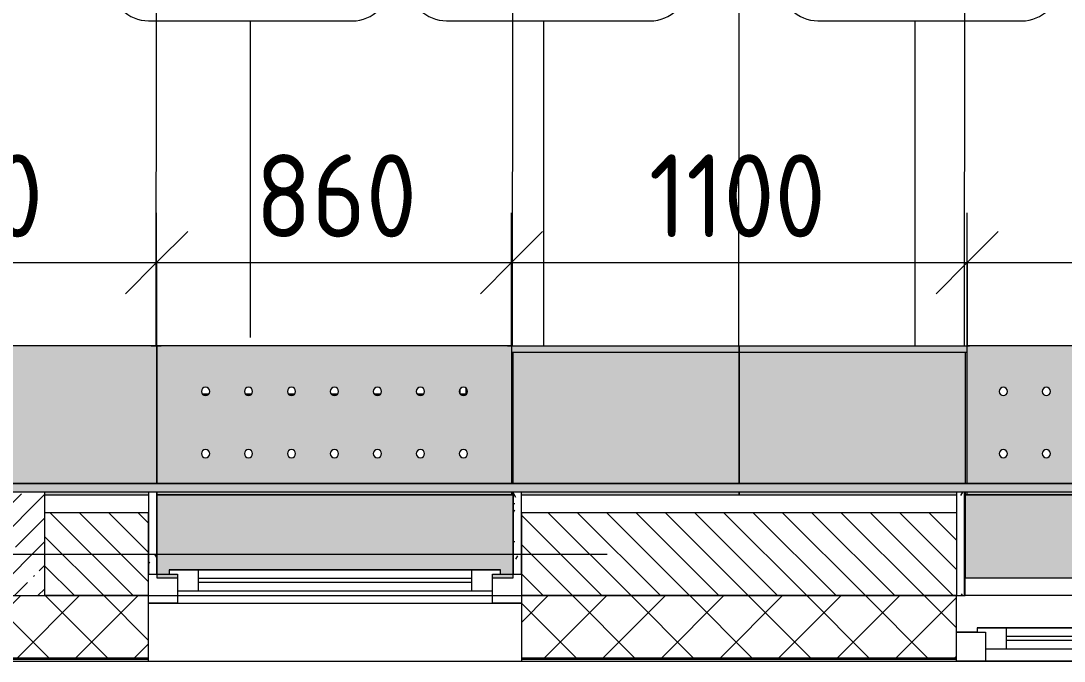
# Model space of a CAD drawing. Header units: millimetres. Extents: x -6228 to 200708, y -8553 to 29014.
# Drawn here: x 153516 to 156034, y -258 to 1287 of the extents above; entities that cross this region are included whole.
import ezdxf

# ---------------------------------------------------------------- set-up
doc = ezdxf.new("R2010")
doc.units = ezdxf.units.MM
doc.linetypes.add('Осевая', pattern=[15875, 3175, -2381.25, 7937.5, -2381.25])
for name, color, linetype, lineweight in [('A-ANNO-DIMS', 7, 'Continuous', 9), ('A-ANNO-DIMS-100', 7, 'Continuous', 9), ('A-GLAZ-2', 7, 'Continuous', 9), ('A-WALL-3', 7, 'Continuous', 9), ('A-WALL-4', 7, 'Continuous', 13), ('I-WALL-6', 7, 'Continuous', 9), ('M-EQPM-2', 7, 'Continuous', 9), ('S-COLS-2', 7, 'Continuous', 9), ('Знаки', 7, 'Continuous', 9), ('Марки для знаков', 7, 'Continuous', 9), ('Оси-2', 7, 'Осевая', 9)]:
    doc.layers.add(name, color=color, linetype=linetype, lineweight=lineweight)
doc.layers.add('I-WALL-8', color=9, linetype='Continuous', lineweight=9, true_color=0x808080)
doc.layers.add('Знаки-1', color=7, linetype='Continuous', lineweight=9, true_color=0xd7cfbf)
doc.styles.add('ISOCPEUR_2', font='isocpeur.ttf', dxfattribs={"width": 0.9, "height": 200})
doc.dimstyles.new('ISO-2_0_0_9К_Средний_округл2_1', dxfattribs={"dimscale": 304.8, "dimtxt": 199.196235, "dimasz": 0.492126, "dimexe": 0.393701, "dimexo": 0, "dimgap": 0, "dimtad": 1, "dimdec": 0, "dimrnd": 10, "dimzin": 0, "dimdsep": 46, "dimtxsty": 'ISOCPEUR_2', "dimblk1": 'OBLIQUE', "dimblk2": 'OBLIQUE', "dimsah": 1, "dimcen": 0.09, "dimdle": 0.393701, "dimazin": 0, "dimtfac": 1, "dimtdec": 4, "dimtix": 1, "dimtmove": 0, "dimatfit": 3, "dimfxl": 1, "dimtvp": 1, "dimtolj": 1, "dimtzin": 0, "dimarcsym": 2})
pattern_1 = [(0, (50944.32, 0), (121.92, 30.48), [10.058, -81.382, 10.058, -81.382, -487.68]), (0, (50944.32, 0), (121.92, 30.48), [-182.88, 10.058, -172.822, 10.058, -81.382, -213.36]), (0, (50944.32, 0), (121.92, 30.48), [-457.2, 10.058, -50.902, 10.058, -142.342]), (120, (50990.04, 15.24), (-87.356454, 90.345817), [10.058, -81.382, 10.058, -81.382, -487.68]), (120, (50990.04, 15.24), (-87.356454, 90.345817), [-182.88, 10.058, -172.822, 10.058, -81.382, -213.36]), (120, (50990.04, 15.24), (-87.356454, 90.345817), [-457.2, 10.058, -50.902, 10.058, -142.342]), (240, (51005.28, 76.2), (-34.563546, -120.825817), [10.058, -81.382, 10.058, -81.382, -487.68]), (240, (51005.28, 76.2), (-34.563546, -120.825817), [-182.88, 10.058, -172.822, 10.058, -81.382, -213.36]), (240, (51005.28, 76.2), (-34.563546, -120.825817), [-457.2, 10.058, -50.902, 10.058, -142.342])]

# ---------------------------------------------------------------- blocks, each defined once
blk = doc.blocks.new('BSC_Колонна _Прямоугольная - 250х900-V168-План зашивки приборов отопления в осях 2 этажа 23-33')
at = {"layer": 'S-COLS-2'}
h = blk.add_hatch(dxfattribs=at)
h.set_pattern_fill('FP_148', color=256, style=0, pattern_type=2)
h.set_pattern_definition([(45, (-102180, -25), (-57.024626, 57.024626), []), (45, (-102122.975, -25), (-57.024626, 57.024626), [100.806, -20.161, 3.353, -16.808])])
h.paths.add_polyline_path([(-370.3, -125), (450, -125), (450, 125), (-450, 125), (-450, -125)])
for p, q in [((450, 125), (-450, 125)), ((-450, 125), (-450, -125)), ((450, -125), (450, 125)), ((-450, -125), (450, -125))]:
    blk.add_line(p, q, dxfattribs=at)
blk = doc.blocks.new('120_Окно_СКБ_2Ст_Фрамуга сверху - 120_Окно_СКБ_2Ст_2300х2500_h_ ДОО-22877051-План зашивки приборов отопления в осях 2 этажа 23-33')
at = {"layer": 'A-GLAZ-2'}
for p, q in [((-1150, 13), (-1150, 83)), ((-1150, 83), (-1080, 83)), ((1150, 83), (-1150, 83)), ((-1080, 83), (-1080, 13)), ((-1080, 83), (1080, 83)), ((520, 13), (520, 83)), ((520, 83), (590, 83)), ((590, 83), (590, 13)), ((1080, 13), (1080, 83)), ((1080, 83), (1150, 83)), ((1150, 83), (1150, 13)), ((520, 53), (-1080, 53)), ((-1080, 53), (-1080, 13)), ((-1030, 3), (-1030, 53)), ((470, 3), (470, 53)), ((520, 13), (520, 53)), ((1080, 53), (590, 53)), ((590, 53), (590, 13)), ((640, 3), (640, 53)), ((1030, 3), (1030, 53)), ((1080, 13), (1080, 53)), ((-1030, 33), (470, 33)), ((640, 33), (1030, 33)), ((-1080, 13), (-1150, 13)), ((-1150, 13), (-1100, 13)), ((-1080, 13), (-1100, 13)), ((-1100, 13), (-1100, 3)), ((-1100, 3), (540, 3)), ((540, 3), (-1100, 3)), ((470, 23), (-1030, 23)), ((590, 13), (520, 13)), ((540, 13), (520, 13)), ((540, 13), (570, 13)), ((540, 13), (570, 13)), ((540, 3), (540, 13)), ((590, 13), (570, 13)), ((570, 13), (570, 3)), ((570, 3), (1100, 3)), ((1100, 3), (570, 3)), ((1030, 23), (640, 23)), ((1150, 13), (1080, 13)), ((1100, 13), (1080, 13)), ((1100, 13), (1150, 13)), ((1100, 3), (1100, 13))]:
    blk.add_line(p, q, dxfattribs=at)
blk = doc.blocks.new('120_Окно_СКБ_1Ст - 120_Окно_СКБ_1Ст 900х2500_h_ с форточкой-V163-План зашивки приборов отопления в осях 2 этажа 23-33')
at = {"layer": 'A-GLAZ-2'}
for p, q in [((-450, -127), (-450, -57)), ((-450, -57), (-380, -57)), ((450, -57), (-450, -57)), ((-380, -57), (-380, -127)), ((380, -127), (380, -57)), ((380, -57), (450, -57)), ((450, -57), (450, -127)), ((380, -87), (-380, -87)), ((-380, -87), (-380, -127)), ((-330, -137), (-330, -87)), ((330, -137), (330, -87)), ((380, -127), (380, -87)), ((-330, -107), (330, -107)), ((330, -117), (-330, -117)), ((-380, -127), (-450, -127)), ((-380, -127), (-400, -127)), ((-400, -127), (-400, -137)), ((-400, -137), (400, -137)), ((400, -137), (-400, -137)), ((450, -127), (380, -127)), ((400, -127), (380, -127)), ((400, -137), (400, -127))]:
    blk.add_line(p, q, dxfattribs=at)
blk = doc.blocks.new('radiator_prado_classic_z_tip_30_po exemplyaru - Classic Z Тип 30-300-V192-План зашивки приборов отопления в осях 2 этажа 23-33')
at = {"layer": 'M-EQPM-2'}
for p, q in [((682.5, 164), (682.5, 178.2)), ((682.5, 164), (682.5, 178.2)), ((60.7, 164), (46.1, 164)), ((46.1, 164), (60.7, 164)), ((164.5, 164), (149.8, 164)), ((149.8, 164), (164.5, 164)), ((268.2, 164), (253.6, 164)), ((253.6, 164), (268.2, 164)), ((372, 164), (357.3, 164)), ((357.3, 164), (372, 164)), ((475.7, 164), (461.1, 164)), ((461.1, 164), (475.7, 164)), ((579.5, 164), (564.8, 164)), ((564.8, 164), (579.5, 164)), ((667.5, 176.1), (667.5, 165.4)), ((667.5, 176.1), (667.5, 165.4)), ((683.2, 164), (668.6, 164)), ((680.3, 164), (669.7, 164)), ((669.7, 164), (682.5, 164)), ((682.5, 164), (669.7, 164)), ((669.7, 164), (682.5, 164)), ((669.7, 164), (676.9, 164)), ((677.4, 164), (681.5, 164)), ((681.5, 164), (680.3, 164)), ((682.5, 164), (681.5, 164))]:
    blk.add_line(p, q, dxfattribs=at)
blk = doc.blocks.new('Зашивка без перфорации М3_2_1 - М3_2_3-31137425-План зашивки приборов отопления в осях 2 этажа 23-33')
at = {"layer": 'Знаки-1'}
h = blk.add_hatch(color=256, dxfattribs=at)
h.paths.add_polyline_path([(-159.4, 180), (-409.4, 180), (-409.4, 173.1), (-159.4, 173.1)])
h.paths.add_polyline_path([(-159.4, 153.1), (-430, 153.1), (-430, -179.9), (485.6, -179.9), (485.6, 153.1), (335.3, 153.1)])
at = {"layer": 'Знаки'}
for p, q in [((-430, 180), (-430, 173.1)), ((-159.4, 180), (-409.4, 180)), ((-430, 153.1), (-430, -179.9)), ((-430, -179.9), (485.6, -179.9))]:
    blk.add_line(p, q, dxfattribs=at)
blk = doc.blocks.new('Зашивка радиатора_ с перфорацией М7_1 - Зашивка радиатора_ с перфорацией М7_1-V209-План зашивки приборов отопления в осях 2 этажа 23-33')
at = {"layer": 'Знаки-1'}
blk.add_hatch(color=256, dxfattribs=at).paths.add_polyline_path([(1674.9, 380), (-369, 380), (-369, 180), (1890, 180), (1890, 380)])
h = blk.add_hatch(color=256, dxfattribs=at)
h.paths.add_polyline_path([(1837.7, 180), (-369, 178.9), (-368, 173.1), (1890, 173.1), (1890, 180)])
h.paths.add_polyline_path([(-347.1, 153.1), (-369, 153.1), (-369, -179.9), (1885, -178.9), (1885, -163.9), (1890, -163.9), (1890, 153.1), (-346.2, 153.1)])
h.paths.add_polyline_path([(863.7, 90.4), (868.7, 89), (872.4, 85.4), (873.7, 80.4), (872.4, 75.4), (868.7, 71.7), (863.7, 70.4), (858.7, 71.7), (855.1, 75.4), (853.7, 80.4), (855.1, 85.4), (858.7, 89), (861.2, 90)])
h.paths.add_polyline_path([(967.5, 90.4), (972.5, 89), (976.2, 85.4), (977.5, 80.4), (976.2, 75.4), (972.5, 71.7), (967.5, 70.4), (962.5, 71.7), (958.8, 75.4), (957.5, 80.4), (958.8, 85.4), (962.5, 89), (964.9, 90)])
h.paths.add_polyline_path([(1797.5, 90.4), (1802.5, 89), (1806.2, 85.4), (1807.5, 80.4), (1806.2, 75.4), (1802.5, 71.7), (1797.5, 70.4), (1792.5, 71.7), (1788.8, 75.4), (1787.5, 80.4), (1788.8, 85.4), (1792.5, 89), (1794.9, 90)])
h.paths.add_polyline_path([(1175, 90.4), (1180, 89), (1183.7, 85.4), (1185, 80.4), (1183.7, 75.4), (1180, 71.7), (1175, 70.4), (1170, 71.7), (1166.3, 75.4), (1165, 80.4), (1166.3, 85.4), (1170, 89), (1172.4, 90)])
h.paths.add_polyline_path([(1071.2, 90.4), (1076.2, 89), (1079.9, 85.4), (1081.2, 80.4), (1079.9, 75.4), (1076.2, 71.7), (1071.2, 70.4), (1066.2, 71.7), (1062.6, 75.4), (1061.2, 80.4), (1062.6, 85.4), (1066.2, 89), (1068.7, 90)])
h.paths.add_polyline_path([(1693.7, 90.4), (1698.7, 89), (1702.4, 85.4), (1703.7, 80.4), (1702.4, 75.4), (1698.7, 71.7), (1693.7, 70.4), (1688.7, 71.7), (1685.1, 75.4), (1683.7, 80.4), (1685.1, 85.4), (1688.7, 89), (1691.2, 90)])
h.paths.add_polyline_path([(1278.7, 90.4), (1283.7, 89), (1287.4, 85.4), (1288.7, 80.4), (1287.4, 75.4), (1283.7, 71.7), (1278.7, 70.4), (1273.7, 71.7), (1270.1, 75.4), (1268.7, 80.4), (1270.1, 85.4), (1273.7, 89), (1276.2, 90)])
h.paths.add_polyline_path([(1590, 90.4), (1595, 89), (1598.7, 85.4), (1600, 80.4), (1598.7, 75.4), (1595, 71.7), (1590, 70.4), (1585, 71.7), (1581.3, 75.4), (1580, 80.4), (1581.3, 85.4), (1585, 89), (1587.4, 90)])
h.paths.add_polyline_path([(1486.2, 90.4), (1491.2, 89), (1494.9, 85.4), (1496.2, 80.4), (1494.9, 75.4), (1491.2, 71.7), (1486.2, 70.4), (1481.2, 71.7), (1477.6, 75.4), (1476.2, 80.4), (1477.6, 85.4), (1481.2, 89), (1483.7, 90)])
h.paths.add_polyline_path([(1382.5, 90.4), (1387.5, 89), (1391.2, 85.4), (1392.5, 80.4), (1391.2, 75.4), (1387.5, 71.7), (1382.5, 70.4), (1377.5, 71.7), (1373.8, 75.4), (1372.5, 80.4), (1373.8, 85.4), (1377.5, 89), (1379.9, 90)])
h.paths.add_polyline_path([(137.5, 90.4), (142.5, 89), (146.2, 85.4), (147.5, 80.4), (146.2, 75.4), (142.5, 71.7), (137.5, 70.4), (132.5, 71.7), (128.8, 75.4), (127.5, 80.4), (128.8, 85.4), (132.5, 89), (134.9, 90)])
h.paths.add_polyline_path([(760, 90.4), (765, 89), (768.7, 85.4), (770, 80.4), (768.7, 75.4), (765, 71.7), (760, 70.4), (755, 71.7), (751.3, 75.4), (750, 80.4), (751.3, 85.4), (755, 89), (757.4, 90)])
h.paths.add_polyline_path([(241.2, 90.4), (246.2, 89), (249.9, 85.4), (251.2, 80.4), (249.9, 75.4), (246.2, 71.7), (241.2, 70.4), (236.2, 71.7), (232.6, 75.4), (231.2, 80.4), (232.6, 85.4), (236.2, 89), (238.7, 90)])
h.paths.add_polyline_path([(448.7, 90.4), (453.7, 89), (457.4, 85.4), (458.7, 80.4), (457.4, 75.4), (453.7, 71.7), (448.7, 70.4), (443.7, 71.7), (440.1, 75.4), (438.7, 80.4), (440.1, 85.4), (443.7, 89), (446.2, 90)])
h.paths.add_polyline_path([(-277.5, 90.4), (-272.5, 89), (-268.8, 85.4), (-267.5, 80.4), (-268.8, 75.4), (-272.5, 71.7), (-277.5, 70.4), (-282.5, 71.7), (-286.2, 75.4), (-287.5, 80.4), (-286.2, 85.4), (-282.5, 89), (-279, 90.2)])
h.paths.add_polyline_path([(-173.8, 90.4), (-168.8, 89), (-165.1, 85.4), (-163.8, 80.4), (-165.1, 75.4), (-168.8, 71.7), (-173.8, 70.4), (-178.8, 71.7), (-182.4, 75.4), (-183.8, 80.4), (-182.4, 85.4), (-178.8, 89), (-176.3, 90)])
h.paths.add_polyline_path([(-70, 90.4), (-65, 89), (-61.3, 85.4), (-60, 80.4), (-61.3, 75.4), (-65, 71.7), (-70, 70.4), (-75, 71.7), (-78.7, 75.4), (-80, 80.4), (-78.7, 85.4), (-75, 89), (-72.6, 90)])
h.paths.add_polyline_path([(33.7, 90.4), (38.7, 89), (42.4, 85.4), (43.7, 80.4), (42.4, 75.4), (38.7, 71.7), (33.7, 70.4), (28.7, 71.7), (25.1, 75.4), (23.7, 80.4), (25.1, 85.4), (28.7, 89), (31.2, 90)])
h.paths.add_polyline_path([(345, 90.4), (350, 89), (353.7, 85.4), (355, 80.4), (353.7, 75.4), (350, 71.7), (345, 70.4), (340, 71.7), (336.3, 75.4), (335, 80.4), (336.3, 85.4), (340, 89), (342.4, 90)])
h.paths.add_polyline_path([(552.5, 90.4), (557.5, 89), (561.2, 85.4), (562.5, 80.4), (561.2, 75.4), (557.5, 71.7), (552.5, 70.4), (547.5, 71.7), (543.8, 75.4), (542.5, 80.4), (543.8, 85.4), (547.5, 89), (549.9, 90)])
h.paths.add_polyline_path([(656.2, 90.4), (661.2, 89), (664.9, 85.4), (666.2, 80.4), (664.9, 75.4), (661.2, 71.7), (656.2, 70.4), (651.2, 71.7), (647.6, 75.4), (646.2, 80.4), (647.6, 85.4), (651.2, 89), (653.7, 90)])
h.paths.add_polyline_path([(1590, -59.6), (1595, -61), (1598.7, -64.6), (1600, -69.6), (1598.7, -74.6), (1595, -78.3), (1590, -79.6), (1585, -78.3), (1581.3, -74.6), (1580, -69.6), (1581.3, -64.6), (1585, -61), (1587.4, -60)])
h.paths.add_polyline_path([(1382.5, -59.6), (1387.5, -61), (1391.2, -64.6), (1392.5, -69.6), (1391.2, -74.6), (1387.5, -78.3), (1382.5, -79.6), (1377.5, -78.3), (1373.8, -74.6), (1372.5, -69.6), (1373.8, -64.6), (1377.5, -61), (1379.9, -60)])
h.paths.add_polyline_path([(1486.2, -59.6), (1491.2, -61), (1494.9, -64.6), (1496.2, -69.6), (1494.9, -74.6), (1491.2, -78.3), (1486.2, -79.6), (1481.2, -78.3), (1477.6, -74.6), (1476.2, -69.6), (1477.6, -64.6), (1481.2, -61), (1483.7, -60)])
h.paths.add_polyline_path([(1797.5, -59.6), (1802.5, -61), (1806.2, -64.6), (1807.5, -69.6), (1806.2, -74.6), (1802.5, -78.3), (1797.5, -79.6), (1792.5, -78.3), (1788.8, -74.6), (1787.5, -69.6), (1788.8, -64.6), (1792.5, -61), (1794.9, -60)])
h.paths.add_polyline_path([(1693.7, -59.6), (1698.7, -61), (1702.4, -64.6), (1703.7, -69.6), (1702.4, -74.6), (1698.7, -78.3), (1693.7, -79.6), (1688.7, -78.3), (1685.1, -74.6), (1683.7, -69.6), (1685.1, -64.6), (1688.7, -61), (1691.2, -60)])
h.paths.add_polyline_path([(656.2, -59.6), (661.2, -61), (664.9, -64.6), (666.2, -69.6), (664.9, -74.6), (661.2, -78.3), (656.2, -79.6), (651.2, -78.3), (647.6, -74.6), (646.2, -69.6), (647.6, -64.6), (651.2, -61), (653.7, -60)])
h.paths.add_polyline_path([(552.5, -59.6), (557.5, -61), (561.2, -64.6), (562.5, -69.6), (561.2, -74.6), (557.5, -78.3), (552.5, -79.6), (547.5, -78.3), (543.8, -74.6), (542.5, -69.6), (543.8, -64.6), (547.5, -61), (549.9, -60)])
h.paths.add_polyline_path([(863.7, -59.6), (868.7, -61), (872.4, -64.6), (873.7, -69.6), (872.4, -74.6), (868.7, -78.3), (863.7, -79.6), (858.7, -78.3), (855.1, -74.6), (853.7, -69.6), (855.1, -64.6), (858.7, -61), (861.2, -60)])
h.paths.add_polyline_path([(760, -59.6), (765, -61), (768.7, -64.6), (770, -69.6), (768.7, -74.6), (765, -78.3), (760, -79.6), (755, -78.3), (751.3, -74.6), (750, -69.6), (751.3, -64.6), (755, -61), (757.4, -60)])
h.paths.add_polyline_path([(1278.7, -59.6), (1283.7, -61), (1287.4, -64.6), (1288.7, -69.6), (1287.4, -74.6), (1283.7, -78.3), (1278.7, -79.6), (1273.7, -78.3), (1270.1, -74.6), (1268.7, -69.6), (1270.1, -64.6), (1273.7, -61), (1276.2, -60)])
h.paths.add_polyline_path([(241.2, -59.6), (246.2, -61), (249.9, -64.6), (251.2, -69.6), (249.9, -74.6), (246.2, -78.3), (241.2, -79.6), (236.2, -78.3), (232.6, -74.6), (231.2, -69.6), (232.6, -64.6), (236.2, -61), (238.7, -60)])
h.paths.add_polyline_path([(345, -59.6), (350, -61), (353.7, -64.6), (355, -69.6), (353.7, -74.6), (350, -78.3), (345, -79.6), (340, -78.3), (336.3, -74.6), (335, -69.6), (336.3, -64.6), (340, -61), (342.4, -60)])
h.paths.add_polyline_path([(1071.2, -59.6), (1076.2, -61), (1079.9, -64.6), (1081.2, -69.6), (1079.9, -74.6), (1076.2, -78.3), (1071.2, -79.6), (1066.2, -78.3), (1062.6, -74.6), (1061.2, -69.6), (1062.6, -64.6), (1066.2, -61), (1068.7, -60)])
h.paths.add_polyline_path([(1175, -59.6), (1180, -61), (1183.7, -64.6), (1185, -69.6), (1183.7, -74.6), (1180, -78.3), (1175, -79.6), (1170, -78.3), (1166.3, -74.6), (1165, -69.6), (1166.3, -64.6), (1170, -61), (1172.4, -60)])
h.paths.add_polyline_path([(448.7, -59.6), (453.7, -61), (457.4, -64.6), (458.7, -69.6), (457.4, -74.6), (453.7, -78.3), (448.7, -79.6), (443.7, -78.3), (440.1, -74.6), (438.7, -69.6), (440.1, -64.6), (443.7, -61), (446.2, -60)])
h.paths.add_polyline_path([(137.5, -59.6), (142.5, -61), (146.2, -64.6), (147.5, -69.6), (146.2, -74.6), (142.5, -78.3), (137.5, -79.6), (132.5, -78.3), (128.8, -74.6), (127.5, -69.6), (128.8, -64.6), (132.5, -61), (134.9, -60)])
h.paths.add_polyline_path([(967.5, -59.6), (972.5, -61), (976.2, -64.6), (977.5, -69.6), (976.2, -74.6), (972.5, -78.3), (967.5, -79.6), (962.5, -78.3), (958.8, -74.6), (957.5, -69.6), (958.8, -64.6), (962.5, -61), (964.9, -60)])
h.paths.add_polyline_path([(33.7, -59.6), (38.7, -61), (42.4, -64.6), (43.7, -69.6), (42.4, -74.6), (38.7, -78.3), (33.7, -79.6), (28.7, -78.3), (25.1, -74.6), (23.7, -69.6), (25.1, -64.6), (28.7, -61), (31.2, -60)])
h.paths.add_polyline_path([(-277.5, -59.6), (-272.5, -61), (-268.8, -64.6), (-267.5, -69.6), (-268.8, -74.6), (-272.5, -78.3), (-277.5, -79.6), (-282.5, -78.3), (-286.2, -74.6), (-287.5, -69.6), (-286.2, -64.6), (-282.5, -61), (-279, -59.8)])
h.paths.add_polyline_path([(-173.8, -59.6), (-168.8, -61), (-165.1, -64.6), (-163.8, -69.6), (-165.1, -74.6), (-168.8, -78.3), (-173.8, -79.6), (-178.8, -78.3), (-182.4, -74.6), (-183.8, -69.6), (-182.4, -64.6), (-178.8, -61), (-176.3, -60)])
h.paths.add_polyline_path([(-70, -59.6), (-65, -61), (-61.3, -64.6), (-60, -69.6), (-61.3, -74.6), (-65, -78.3), (-70, -79.6), (-75, -78.3), (-78.7, -74.6), (-80, -69.6), (-78.7, -64.6), (-75, -61), (-72.6, -60)])
at = {"layer": 'Знаки'}
for p, q in [((1890, 380), (-369, 380)), ((1890, 180), (1890, 380)), ((-369, 180), (1890, 180)), ((1890, 180), (-369, 180)), ((1890, 173.1), (1890, 180)), ((1890, -163.9), (1890, 153.1)), ((-369, -179.9), (1885, -179.9))]:
    blk.add_line(p, q, dxfattribs=at)
for centre, start, end in [((-277.5, 80.4), 0, 180), ((-277.5, 80.4), 180, 360), ((-173.8, 80.4), 0, 180), ((-173.8, 80.4), 180, 0), ((-70, 80.4), 0, 180), ((-70, 80.4), 180, 0), ((33.7, 80.4), 0, 180), ((33.7, 80.4), 180, 360), ((137.5, 80.4), 0, 180), ((137.5, 80.4), 180, 0), ((241.2, 80.4), 0, 180), ((241.2, 80.4), 180, 0), ((345, 80.4), 0, 180), ((345, 80.4), 180, 0), ((448.7, 80.4), 0, 180), ((448.7, 80.4), 180, 0), ((552.5, 80.4), 0, 180), ((552.5, 80.4), 180, 360), ((656.2, 80.4), 0, 180), ((656.2, 80.4), 180, 0), ((760, 80.4), 0, 180), ((760, 80.4), 180, 0), ((863.7, 80.4), 0, 180), ((863.7, 80.4), 180, 0), ((967.5, 80.4), 0, 180), ((967.5, 80.4), 180, 0), ((1071.2, 80.4), 0, 180), ((1071.2, 80.4), 180, 0), ((1175, 80.4), 0, 180), ((1175, 80.4), 180, 0), ((1278.7, 80.4), 0, 180), ((1278.7, 80.4), 180, 0), ((1382.5, 80.4), 0, 180), ((1382.5, 80.4), 180, 0), ((1486.2, 80.4), 0, 180), ((1486.2, 80.4), 180, 360), ((1590, 80.4), 0, 180), ((1590, 80.4), 180, 0), ((1693.7, 80.4), 0, 180), ((1693.7, 80.4), 180, 360), ((1797.5, 80.4), 0, 180), ((1797.5, 80.4), 180, 0), ((-277.5, -69.6), 0, 180), ((-277.5, -69.6), 180, 0), ((-173.8, -69.6), 0, 180), ((-173.8, -69.6), 180, 0), ((-70, -69.6), 0, 180), ((-70, -69.6), 180, 0), ((33.7, -69.6), 0, 180), ((33.7, -69.6), 180, 0), ((137.5, -69.6), 0, 180), ((137.5, -69.6), 180, 0), ((241.2, -69.6), 0, 180), ((241.2, -69.6), 180, 0), ((345, -69.6), 0, 180), ((345, -69.6), 180, 0), ((448.7, -69.6), 0, 180), ((448.7, -69.6), 180, 0), ((552.5, -69.6), 0, 180), ((552.5, -69.6), 180, 0), ((656.2, -69.6), 0, 180), ((656.2, -69.6), 180, 0), ((760, -69.6), 0, 180), ((760, -69.6), 180, 0), ((863.7, -69.6), 0, 180), ((863.7, -69.6), 180, 0), ((967.5, -69.6), 0, 180), ((967.5, -69.6), 180, 0), ((1071.2, -69.6), 0, 180), ((1071.2, -69.6), 180, 0), ((1175, -69.6), 0, 180), ((1175, -69.6), 180, 0), ((1278.7, -69.6), 0, 180), ((1278.7, -69.6), 180, 0), ((1382.5, -69.6), 0, 180), ((1382.5, -69.6), 180, 0), ((1486.2, -69.6), 0, 180), ((1486.2, -69.6), 180, 0), ((1590, -69.6), 0, 180), ((1590, -69.6), 180, 0), ((1693.7, -69.6), 0, 180), ((1693.7, -69.6), 180, 0), ((1797.5, -69.6), 0, 180), ((1797.5, -69.6), 180, 0)]:
    blk.add_arc(centre, 10, start, end, dxfattribs=at)
blk = doc.blocks.new('Зашивка радиатора_ с перфорацией М1_1 - Зашивка радиатора_ с перфорацией М1_1-V211-План зашивки приборов отопления в осях 2 этажа 23-33')
at = {"layer": 'Знаки-1'}
blk.add_hatch(color=256, dxfattribs=at).paths.add_polyline_path([(379.8, 380), (379.8, 371.1), (399.8, 371.1), (399.8, 361.1), (-400.2, 361.1), (-400.2, 371.1), (-380.2, 371.1), (-380.2, 380), (-430, 380), (-430, 180), (429.7, 180), (429.7, 380), (399.8, 380)])
h = blk.add_hatch(color=256, dxfattribs=at)
h.paths.add_polyline_path([(54.6, 180), (-430, 180), (-430, 173.1), (429.7, 173.1), (429.7, 180), (217.5, 180)])
h.paths.add_polyline_path([(-108.2, 153.1), (-430, 153.1), (-430, -163.9), (-426.2, -163.9), (-426.2, -179.9), (430.2, -179.9), (430.2, 153.1), (54.6, 153.1)])
h.paths.add_polyline_path([(208.5, 90.4), (213.5, 89), (217.5, 84.7), (218.5, 80.4), (217.2, 75.4), (213.5, 71.7), (208.5, 70.4), (203.5, 71.7), (199.8, 75.4), (198.5, 80.4), (199.8, 85.4), (203.5, 89), (205.9, 90)])
h.paths.add_polyline_path([(1, 90.4), (6, 89), (9.7, 85.4), (11, 80.4), (9.7, 75.4), (6, 71.7), (1, 70.4), (-4, 71.7), (-7.7, 75.4), (-9, 80.4), (-7.7, 85.4), (-4, 89), (-1.6, 90)])
h.paths.add_polyline_path([(-310.3, 90.4), (-305.3, 89), (-301.6, 85.4), (-300.3, 80.4), (-301.6, 75.4), (-305.3, 71.7), (-310.3, 70.4), (-315.3, 71.7), (-318.9, 75.4), (-320.3, 80.4), (-318.9, 85.4), (-315.3, 89), (-312.8, 90)])
h.paths.add_polyline_path([(312.2, 90.4), (317.2, 89), (320.9, 85.4), (322.2, 80.4), (320.9, 75.4), (317.2, 71.7), (312.2, 70.4), (307.2, 71.7), (303.6, 75.4), (302.2, 80.4), (303.6, 85.4), (307.2, 89), (309.7, 90)])
h.paths.add_polyline_path([(104.7, 90.4), (109.7, 89), (113.4, 85.4), (114.7, 80.4), (113.4, 75.4), (109.7, 71.7), (104.7, 70.4), (99.7, 71.7), (96.1, 75.4), (94.7, 80.4), (96.1, 85.4), (99.7, 89), (102.2, 90)])
h.paths.add_polyline_path([(-206.5, 90.4), (-201.5, 89), (-197.8, 85.4), (-196.5, 80.4), (-197.8, 75.4), (-201.5, 71.7), (-206.5, 70.4), (-211.5, 71.7), (-215.2, 75.4), (-216.5, 80.4), (-215.2, 85.4), (-211.5, 89), (-209.1, 90)])
h.paths.add_polyline_path([(-102.8, 90.4), (-97.8, 89), (-94.1, 85.4), (-92.8, 80.4), (-94.1, 75.4), (-97.8, 71.7), (-102.8, 70.4), (-108.2, 72), (-111.4, 75.4), (-112.8, 80.4), (-111.4, 85.4), (-107.8, 89), (-105.3, 90)])
h.paths.add_polyline_path([(104.7, -59.6), (109.7, -61), (113.4, -64.6), (114.7, -69.6), (113.4, -74.6), (109.7, -78.3), (104.7, -79.6), (99.7, -78.3), (96.1, -74.6), (94.7, -69.6), (96.1, -64.6), (99.7, -61), (102.2, -60)])
h.paths.add_polyline_path([(312.2, -59.6), (317.2, -61), (320.9, -64.6), (322.2, -69.6), (320.9, -74.6), (317.2, -78.3), (312.2, -79.6), (307.2, -78.3), (303.6, -74.6), (302.2, -69.6), (303.6, -64.6), (307.2, -61), (309.7, -60)])
h.paths.add_polyline_path([(208.5, -59.6), (213.5, -61), (217.5, -65.3), (218.5, -69.6), (217.2, -74.6), (213.5, -78.3), (208.5, -79.6), (203.5, -78.3), (199.8, -74.6), (198.5, -69.6), (199.8, -64.6), (203.5, -61), (205.9, -60)])
h.paths.add_polyline_path([(1, -59.6), (6, -61), (9.7, -64.6), (11, -69.6), (9.7, -74.6), (6, -78.3), (1, -79.6), (-4, -78.3), (-7.7, -74.6), (-9, -69.6), (-7.7, -64.6), (-4, -61), (-1.6, -60)])
h.paths.add_polyline_path([(-102.8, -59.6), (-97.8, -61), (-94.1, -64.6), (-92.8, -69.6), (-94.1, -74.6), (-97.8, -78.3), (-102.8, -79.6), (-108.2, -78), (-111.4, -74.6), (-112.8, -69.6), (-111.4, -64.6), (-107.8, -61), (-105.3, -60)])
h.paths.add_polyline_path([(-206.5, -59.6), (-201.5, -61), (-197.8, -64.6), (-196.5, -69.6), (-197.8, -74.6), (-201.5, -78.3), (-206.5, -79.6), (-211.5, -78.3), (-215.2, -74.6), (-216.5, -69.6), (-215.2, -64.6), (-211.5, -61), (-209.1, -60)])
h.paths.add_polyline_path([(-310.3, -59.6), (-305.3, -61), (-301.6, -64.6), (-300.3, -69.6), (-301.6, -74.6), (-305.3, -78.3), (-310.3, -79.6), (-315.3, -78.3), (-318.9, -74.6), (-320.3, -69.6), (-318.9, -64.6), (-315.3, -61), (-311.7, -59.8)])
at = {"layer": 'Знаки'}
for p, q in [((-380.2, 380), (-430, 380)), ((-430, 380), (-430, 180)), ((430, 380), (379.8, 380)), ((430, 371.1), (430, 380)), ((-430, 180), (429.7, 180)), ((429.7, 180), (-430, 180)), ((-430, 180), (-430, 173.1)), ((-430, 153.1), (-430, -163.9)), ((430.2, -179.9), (430.2, 153.1)), ((-426.2, -179.9), (430.2, -179.9))]:
    blk.add_line(p, q, dxfattribs=at)
for centre, start, end in [((-310.3, 80.4), 180, 0), ((-310.3, 80.4), 0, 180), ((-206.5, 80.4), 0, 180), ((-206.5, 80.4), 180, 360), ((-102.8, 80.4), 0, 180), ((-102.8, 80.4), 180, 0), ((1, 80.4), 0, 180), ((1, 80.4), 180, 0), ((104.7, 80.4), 0, 180), ((104.7, 80.4), 180, 360), ((208.5, 80.4), 0, 180), ((208.5, 80.4), 180, 0), ((312.2, 80.4), 0, 180), ((312.2, 80.4), 180, 0), ((-310.3, -69.6), 0, 180), ((-310.3, -69.6), 180, 0), ((-206.5, -69.6), 0, 180), ((-206.5, -69.6), 180, 0), ((-102.8, -69.6), 0, 180), ((-102.8, -69.6), 180, 0), ((1, -69.6), 0, 180), ((1, -69.6), 180, 0), ((104.7, -69.6), 0, 180), ((104.7, -69.6), 180, 0), ((208.5, -69.6), 0, 180), ((208.5, -69.6), 180, 0), ((312.2, -69.6), 0, 180), ((312.2, -69.6), 180, 0)]:
    blk.add_arc(centre, 10, start, end, dxfattribs=at)
blk = doc.blocks.new('Зашивка без перфорации М3_2_1 - М3_2_10-V217-План зашивки приборов отопления в осях 2 этажа 23-33')
at = {"layer": 'Знаки-1'}
h = blk.add_hatch(color=256, dxfattribs=at)
h.paths.add_polyline_path([(-151.7, 180), (-404, 180), (-404, 173.1), (120.2, 173.1), (120.2, 180), (11.1, 180)])
h.paths.add_polyline_path([(-430, 180), (-430, 173.1), (-424, 173.1), (-424, 180)])
h.paths.add_polyline_path([(-430, 153.1), (-430, -163.9), (120.2, -163.9), (120.2, 153.1), (-314.5, 153.1)])
blk.add_hatch(color=256, dxfattribs=at).paths.add_polyline_path([(-151.7, -163.9), (-430, -163.9), (-430, -179.9), (120, -179.9), (120, -163.9), (11.1, -163.9)])
at = {"layer": 'Знаки'}
for p, q in [((-424, 180), (-430, 180)), ((-430, 180), (-430, 173.1)), ((120.2, 180), (-404, 180)), ((120.2, 173.1), (120.2, 180)), ((-430, 153.1), (-430, -163.9)), ((120.2, -163.9), (120.2, 153.1)), ((-430, -163.9), (120, -163.9)), ((-430, -163.9), (-430, -179.9)), ((120, -179.9), (120, -163.9)), ((120, -179.9), (-430, -179.9))]:
    blk.add_line(p, q, dxfattribs=at)
blk = doc.blocks.new('Зашивка без перфорации М3_2_1 - М3_2_10-V218-План зашивки приборов отопления в осях 2 этажа 23-33')
at = {"layer": 'Знаки-1'}
h = blk.add_hatch(color=256, dxfattribs=at)
h.paths.add_polyline_path([(120.2, 180), (116, 180), (116, 173.1), (120.2, 173.1)])
h.paths.add_polyline_path([(96, 180), (-430, 180), (-430, 173.1), (96, 173.1)])
h.paths.add_polyline_path([(120.2, 153.1), (-430, 153.1), (-430, -163.9), (120, -163.9), (120.2, 58)])
blk.add_hatch(color=256, dxfattribs=at).paths.add_polyline_path([(-50.4, -163.9), (-430, -163.9), (-430, -179.9), (120, -179.9), (120, -163.9), (112.4, -163.9)])
at = {"layer": 'Знаки'}
for p, q in [((96, 180), (-430, 180)), ((-430, 180), (-430, 173.1)), ((120.2, 180), (116, 180)), ((120.2, 173.1), (120.2, 180)), ((-430, 153.1), (-430, -163.9)), ((120.2, -179.9), (120.2, 153.1)), ((-430, -163.9), (120, -163.9)), ((-430, -163.9), (-430, -179.9)), ((120, -179.9), (120, -163.9)), ((120, -179.9), (-430, -179.9))]:
    blk.add_line(p, q, dxfattribs=at)
blk = doc.blocks.new('Зашивка_ опоясывающая панель - Зашивка_ опоясывающая панель Т2_1-V223-План зашивки приборов отопления в осях 2 этажа 23-33')
at = {"layer": 'Знаки'}
blk.add_line((-430, 180), (-406, 180), dxfattribs=at)
blk = doc.blocks.new('Зашивка_ опоясывающая панель - Зашивка_ опоясывающая панель Т2_1-V227-План зашивки приборов отопления в осях 2 этажа 23-33')
at = {"layer": 'Знаки-1'}
blk.add_hatch(color=256, dxfattribs=at).paths.add_polyline_path([(-406, 179.9), (-406, 180), (-417, 179.9)])
at = {"layer": 'Знаки'}
blk.add_line((-430, 180), (-406, 180), dxfattribs=at)
blk = doc.blocks.new('Марка_Знаки - В прямоуг_Наименование краткое-30718135-План зашивки приборов отопления в осях 2 этажа 23-33')
at = {"layer": 'Марки для знаков'}
for p, q in [((-2.455, 2.278), (2.455, 2.278)), ((-3.355, 1.378), (-3.355, -1.384)), ((3.355, 1.378), (3.355, -1.378)), ((-2.461, -2.278), (2.455, -2.278))]:
    blk.add_line(p, q, dxfattribs=at)
for centre, radius, start, end in [((-2.455, 1.378), 0.9, 90, 180), ((2.455, 1.378), 0.9, 0, 90), ((-2.461, -1.384), 0.893, 180, 270), ((2.455, -1.378), 0.9, 270, 0)]:
    blk.add_arc(centre, radius, start, end, dxfattribs=at)
blk = doc.blocks.new('DIMBLOCK38-План зашивки приборов отопления в осях 2 этажа 23-33')
at = {"layer": 'A-ANNO-DIMS-100'}
for p, q in [((152909.3, 500), (152909.3, 823.5)), ((153843.8, 503.1), (153843.8, 823.5)), ((152789.3, 703.5), (153843.8, 703.5)), ((152909.3, 703.5), (152909.3, 500)), ((153843.8, 703.5), (153843.8, 503.1))]:
    blk.add_line(p, q, dxfattribs=at)
at = {"layer": 'A-ANNO-DIMS-100', "lineweight": 20}
for p, q in [((152909.3, 703.5), (152984.3, 778.5)), ((153843.8, 703.5), (153918.8, 778.5)), ((152909.3, 703.5), (152834.3, 628.5)), ((153843.8, 703.5), (153768.8, 628.5))]:
    blk.add_line(p, q, dxfattribs=at)
at = {"layer": 'A-ANNO-DIMS-100', "color": 0, "insert": (153187, 964.8), "char_height": 200, "width": 455.087, "attachment_point": 1, "line_spacing_factor": 1.149209, "style": 'ISOCPEUR_2'}
blk.add_mtext('930', dxfattribs=at)
blk = doc.blocks.new('_Oblique')
at = {"color": 0, "linetype": 'ByBlock', "lineweight": -2}
blk.add_line((-0.5, -0.5), (0.5, 0.5), dxfattribs=at)
blk = doc.blocks.new('DIMBLOCK39-План зашивки приборов отопления в осях 2 этажа 23-33')
at = {"layer": 'A-ANNO-DIMS-100'}
for p, q in [((153843.8, 503.1), (153843.8, 823.5)), ((154700.3, 503.1), (154700.3, 823.5)), ((153843.8, 703.5), (154700.3, 703.5)), ((153843.8, 703.5), (153843.8, 503.1)), ((154700.3, 703.5), (154700.3, 503.1))]:
    blk.add_line(p, q, dxfattribs=at)
at = {"layer": 'A-ANNO-DIMS-100', "lineweight": 20}
for p, q in [((153843.8, 703.5), (153918.8, 778.5)), ((154700.3, 703.5), (154775.3, 778.5)), ((153843.8, 703.5), (153768.8, 628.5)), ((154700.3, 703.5), (154625.3, 628.5))]:
    blk.add_line(p, q, dxfattribs=at)
at = {"layer": 'A-ANNO-DIMS-100', "color": 0, "insert": (154082.5, 964.8), "char_height": 200, "width": 455.087, "attachment_point": 1, "line_spacing_factor": 1.149209, "style": 'ISOCPEUR_2'}
blk.add_mtext('860', dxfattribs=at)
blk = doc.blocks.new('DIMBLOCK40-План зашивки приборов отопления в осях 2 этажа 23-33')
at = {"layer": 'A-ANNO-DIMS-100'}
for p, q in [((154700.3, 503.1), (154700.3, 823.5)), ((155800.3, 503.1), (155800.3, 823.5)), ((154700.3, 703.5), (155800.3, 703.5)), ((154700.3, 703.5), (154700.3, 503.1)), ((155800.3, 703.5), (155800.3, 503.1))]:
    blk.add_line(p, q, dxfattribs=at)
at = {"layer": 'A-ANNO-DIMS-100', "lineweight": 20}
for p, q in [((154700.3, 703.5), (154775.3, 778.5)), ((155800.3, 703.5), (155875.3, 778.5)), ((154700.3, 703.5), (154625.3, 628.5)), ((155800.3, 703.5), (155725.3, 628.5))]:
    blk.add_line(p, q, dxfattribs=at)
at = {"layer": 'A-ANNO-DIMS-100', "color": 0, "insert": (155032, 964.8), "char_height": 200, "width": 524.039, "attachment_point": 1, "line_spacing_factor": 1.149209, "style": 'ISOCPEUR_2'}
blk.add_mtext('1100', dxfattribs=at)
blk = doc.blocks.new('DIMBLOCK41-План зашивки приборов отопления в осях 2 этажа 23-33')
at = {"layer": 'A-ANNO-DIMS-100'}
for p, q in [((155800.3, 503.1), (155800.3, 823.5)), ((158055.3, 503.1), (158055.3, 823.5)), ((155800.3, 703.5), (158175.3, 703.5)), ((155800.3, 703.5), (155800.3, 503.1)), ((158055.3, 703.5), (158055.3, 503.1))]:
    blk.add_line(p, q, dxfattribs=at)
at = {"layer": 'A-ANNO-DIMS-100', "lineweight": 20}
for p, q in [((155800.3, 703.5), (155875.3, 778.5)), ((158055.3, 703.5), (158130.3, 778.5)), ((155800.3, 703.5), (155725.3, 628.5)), ((158055.3, 703.5), (157980.3, 628.5))]:
    blk.add_line(p, q, dxfattribs=at)
at = {"layer": 'A-ANNO-DIMS-100', "color": 0, "insert": (156675, 964.8), "char_height": 200, "width": 606.782, "attachment_point": 1, "line_spacing_factor": 1.149209, "style": 'ISOCPEUR_2'}
blk.add_mtext('2260', dxfattribs=at)

msp = doc.modelspace()

# ---------------------------------------------------------------- hatches: boundary and pattern name
at = {"layer": 'A-WALL-3'}
h = msp.add_hatch(dxfattribs=at)
h.set_pattern_fill('FP_143', color=256, style=0, pattern_type=2)
h.set_pattern_definition([(135, (50944.32, 0), (-35.35534, -35.35534), [])])
h.paths.add_polyline_path([(173595.1, -100), (173774.3, -100), (173774.3, 100), (172974.3, 100), (172974.3, -100), (173269.5, -100)])
h.paths.add_polyline_path([(170274.3, -100), (170274.3, 100), (169774.3, 100), (169774.3, -100), (170013.1, -100)])
h.paths.add_polyline_path([(165779.7, -100), (166574.3, -100), (166574.3, 100), (165524.3, 100), (165524.3, -100)])
h.paths.add_polyline_path([(164374.3, -100), (164624.3, -100), (164624.3, 100), (164374.3, 100)])
h.paths.add_polyline_path([(159874.3, -100), (161174.3, -100), (161174.3, 100), (159874.3, 100)])
h.paths.add_polyline_path([(155774.3, -100), (155774.3, 100), (154724.3, 100), (154724.3, -100), (155684.8, -100)])
h.paths.add_polyline_path([(153731, -100), (153824.3, -100), (153824.3, 100), (153574.3, 100), (153574.3, -100)])
h.paths.add_polyline_path([(152674.3, -100), (152674.3, 100), (151774.3, 100), (151774.3, -100), (152428.4, -100)])
h.paths.add_polyline_path([(148846.4, -100), (149974.3, -100), (149974.3, 100), (146624.3, 100), (146624.3, -100), (148520.7, -100)])
h.paths.add_polyline_path([(145724.3, -100), (145724.3, 100), (145474.3, 100), (145474.3, -100), (145589.9, -100)])
h.paths.add_polyline_path([(143636.1, -100), (143674.3, -100), (143674.3, 100), (142874.3, 100), (142874.3, -100), (143310.4, -100)])
h = msp.add_hatch(dxfattribs=at)
h.set_pattern_fill('FP_141', color=256, style=0, pattern_type=2)
h.set_pattern_definition([(45, (50944.32, 0), (-70.71068, 70.71068), []), (135, (50944.32, 0), (-70.71068, -70.71068), [])])
h.paths.add_polyline_path([(176024.3, -250), (176024.3, -100), (174674.3, -100), (174674.3, -250)])
h.paths.add_polyline_path([(173774.3, -250), (173774.3, -100), (172974.3, -100), (172974.3, -250)])
h.paths.add_polyline_path([(171174.3, -250), (172074.3, -250), (172074.3, -100), (171174.3, -100), (171174.3, -126.2)])
h.paths.add_polyline_path([(170274.3, -250), (170274.3, -100), (168874.3, -100), (168874.3, -250)])
h.paths.add_polyline_path([(166574.3, -250), (166574.3, -100), (165524.3, -100), (165524.3, -250)])
h.paths.add_polyline_path([(164624.3, -250), (164624.3, -100), (163474.3, -100), (163474.3, -250)])
h.paths.add_polyline_path([(161174.3, -250), (161174.3, -100), (159874.3, -100), (159874.3, -250)])
h.paths.add_polyline_path([(158974.3, -250), (158974.3, -100), (158074.3, -100), (158074.3, -250)])
h.paths.add_polyline_path([(155774.3, -250), (155774.3, -100), (154724.3, -100), (154724.3, -250)])
h.paths.add_polyline_path([(153824.3, -250), (153824.3, -100), (151774.3, -100), (151774.3, -250)])
h.paths.add_polyline_path([(150874.3, -250), (150874.3, -100), (146624.3, -100), (146624.3, -250)])
h.paths.add_polyline_path([(145724.3, -250), (145724.3, -100), (144574.3, -100), (144574.3, -250)])
h.paths.add_polyline_path([(142874.3, -250), (143674.3, -250), (143674.3, -100), (142874.3, -100), (142874.3, -126.2)])
h.paths.add_polyline_path([(141974.3, -250), (141974.3, -100), (140154.3, -100), (140154.3, -250), (140705.3, -250)])
at = {"layer": 'I-WALL-8'}
h = msp.add_hatch(dxfattribs=at)
h.set_pattern_fill('FP_160', color=256, style=0, pattern_type=2)
h.set_pattern_definition(pattern_1)
h.paths.add_polyline_path([(156824.6, 150), (158054.3, 150), (158053.3, 170), (152909.3, 170), (152909.3, 150), (156661.8, 150)])
h = msp.add_hatch(dxfattribs=at)
h.set_pattern_fill('FP_160', color=256, style=0, pattern_type=2)
h.set_pattern_definition(pattern_1)
h.paths.add_polyline_path([(153844.3, -48), (153844.3, 150), (153824.3, 150), (153824.3, -48)])
h = msp.add_hatch(dxfattribs=at)
h.set_pattern_fill('FP_160', color=256, style=0, pattern_type=2)
h.set_pattern_definition(pattern_1)
h.paths.add_polyline_path([(154724.3, -48), (154724.3, 150), (154704.3, 150), (154704.3, -48), (154707.9, -48)])
h = msp.add_hatch(dxfattribs=at)
h.set_pattern_fill('FP_160', color=256, style=0, pattern_type=2)
h.set_pattern_definition(pattern_1)
h.paths.add_polyline_path([(155794.3, -100), (155794.3, 150), (155774.3, 150), (155774.3, -100)])

# ---------------------------------------------------------------- linework, layer by layer
at = {"layer": 'A-WALL-3'}
for p, q in [((153824.3, 100), (153574.3, 100)), ((153824.3, -258), (153824.3, 100)), ((155774.3, 100), (154724.3, 100)), ((154724.3, 100), (154724.3, -258)), ((153824.3, -100), (154724.3, -100)), ((155774.3, -258), (155774.3, -100)), ((143674.3, -258), (158074.3, -258))]:
    msp.add_line(p, q, dxfattribs=at)
at = {"layer": 'A-WALL-4'}
for p, q in [((153574.3, -100), (153824.3, -100)), ((153824.3, -100), (153574.3, -100)), ((154724.3, -100), (155774.3, -100)), ((155774.3, -100), (154724.3, -100)), ((151774.3, -250), (153824.3, -250)), ((154724.3, -250), (155774.3, -250)), ((151774.3, -253), (153824.3, -253)), ((154724.3, -253), (155774.3, -253))]:
    msp.add_line(p, q, dxfattribs=at)
at = {"layer": 'I-WALL-6'}
for p, q in [((158053.3, 170), (152929.3, 170)), ((158053.3, 171), (152930.3, 171)), ((158074.3, 150), (153574.3, 150)), ((153845.3, 150), (153824.3, 150)), ((153824.3, 150), (153824.3, -48)), ((153844.3, -48), (153844.3, 150)), ((153845.3, -48), (153845.3, 150)), ((154703.3, 150), (154703.3, -48)), ((154704.3, 150), (154704.3, -48)), ((154724.3, -48), (154724.3, 150)), ((155795.3, 150), (155774.3, 150)), ((155774.3, 150), (155774.3, -100)), ((155794.3, -100), (155794.3, 150)), ((155795.3, -100), (155795.3, 150)), ((153824.3, -48), (153845.3, -48)), ((154703.3, -48), (154724.3, -48)), ((155774.3, -100), (155795.3, -100)), ((158074.3, -100), (155794.3, -100))]:
    msp.add_line(p, q, dxfattribs=at)
at = {"layer": 'Марки для знаков'}
for p, q in [((153842.8, 503.1), (153843.8, 2734.8)), ((155249.3, 503.1), (155250.3, 2734.8)), ((155794.3, 503.1), (155795.3, 2734.8)), ((154703, 503.1), (154704.1, 2507.1)), ((154070.6, 523.3), (154070.6, 1286.9)), ((154778.2, 503.5), (154778.2, 1286.9)), ((155674.9, 500.9), (155674.9, 1286.9))]:
    msp.add_line(p, q, dxfattribs=at)
at = {"layer": 'Оси-2'}
msp.add_line((135881, 0), (173704.3, 0), dxfattribs=at)

# ---------------------------------------------------------------- block references
at = {"layer": 'A-GLAZ-2', "rotation": 180}
for name, p in [('120_Окно_СКБ_1Ст - 120_Окно_СКБ_1Ст 900х2500_h_ с форточкой-V163-План зашивки приборов отопления в осях 2 этажа 23-33', (154274.3, -175)), ('120_Окно_СКБ_2Ст_Фрамуга сверху - 120_Окно_СКБ_2Ст_2300х2500_h_ ДОО-22877051-План зашивки приборов отопления в осях 2 этажа 23-33', (156924.3, -175))]:
    msp.add_blockref(name, p, dxfattribs=at)
at = {"layer": 'M-EQPM-2'}
msp.add_blockref('radiator_prado_classic_z_tip_30_po exemplyaru - Classic Z Тип 30-300-V192-План зашивки приборов отопления в осях 2 этажа 23-33', (153908.4, 222), dxfattribs=at)
at = {"layer": 'S-COLS-2'}
msp.add_blockref('BSC_Колонна _Прямоугольная - 250х900-V168-План зашивки приборов отопления в осях 2 этажа 23-33', (153124.3, 25), dxfattribs=at)
at = {"layer": 'Знаки', "rotation": 180}
for name, p in [('Зашивка без перфорации М3_2_1 - М3_2_3-31137425-План зашивки приборов отопления в осях 2 этажа 23-33', (153415, 323.1)), ('Зашивка радиатора_ с перфорацией М1_1 - Зашивка радиатора_ с перфорацией М1_1-V211-План зашивки приборов отопления в осях 2 этажа 23-33', (154274.1, 323.1)), ('Зашивка без перфорации М3_2_1 - М3_2_10-V218-План зашивки приборов отопления в осях 2 этажа 23-33', (154820.3, 323.1)), ('Зашивка без перфорации М3_2_1 - М3_2_10-V217-План зашивки приборов отопления в осях 2 этажа 23-33', (155370.3, 323.1)), ('Зашивка радиатора_ с перфорацией М7_1 - Зашивка радиатора_ с перфорацией М7_1-V209-План зашивки приборов отопления в осях 2 этажа 23-33', (157685.3, 323.1))]:
    msp.add_blockref(name, p, dxfattribs=at)
at = {"layer": 'Знаки'}
for name, p in [('Зашивка_ опоясывающая панель - Зашивка_ опоясывающая панель Т2_1-V223-План зашивки приборов отопления в осях 2 этажа 23-33', (154260.8, 323.1)), ('Зашивка_ опоясывающая панель - Зашивка_ опоясывающая панель Т2_1-V223-План зашивки приборов отопления в осях 2 этажа 23-33', (155121, 323.1)), ('Зашивка_ опоясывающая панель - Зашивка_ опоясывающая панель Т2_1-V227-План зашивки приборов отопления в осях 2 этажа 23-33', (155667.3, 323.1)), ('Зашивка_ опоясывающая панель - Зашивка_ опоясывающая панель Т2_1-V223-План зашивки приборов отопления в осях 2 этажа 23-33', (156212.3, 323.1))]:
    msp.add_blockref(name, p, dxfattribs=at)
at = {"layer": 'Марки для знаков', "xscale": 99.99999999999993, "yscale": 99.99999999999993, "zscale": 99.99999999999993}
for p in [(154070.6, 1514.7), (154789.7, 1514.7), (155686.4, 1514.7)]:
    msp.add_blockref('Марка_Знаки - В прямоуг_Наименование краткое-30718135-План зашивки приборов отопления в осях 2 этажа 23-33', p, dxfattribs=at)

# ---------------------------------------------------------------- dimensions: what is measured, and where the dimension line sits
at = {"layer": 'A-ANNO-DIMS'}
for base, p1, p2, override, picture, middle in [((153843.8288, 703.5399), (152909.3199, 500), (153843.8288, 503.0569), {"dimpost": '<>', "dimfxl": 934.513898}, 'DIMBLOCK38-План зашивки приборов отопления в осях 2 этажа 23-33', (153376.5744, 803.5399)), ((154700.3199, 703.5399), (153843.8288, 503.0569), (154700.3199, 503.1215), {"dimpost": '<>', "dimfxl": 856.491104}, 'DIMBLOCK39-План зашивки приборов отопления в осях 2 этажа 23-33', (154272.0744, 803.5399)), ((155800.3, 703.5), (154700.3, 503.1), (155800.3, 503.1), {"dimpost": '<>', "dimfxl": 1100}, 'DIMBLOCK40-План зашивки приборов отопления в осях 2 этажа 23-33', (155250.3, 803.5)), ((158055.3, 703.5), (155800.3, 503.1), (158055.3, 503.1), {"dimpost": '<>', "dimfxl": 2255}, 'DIMBLOCK41-План зашивки приборов отопления в осях 2 этажа 23-33', (156927.8, 803.5))]:
    dim = msp.add_linear_dim(base=base, p1=p1, p2=p2, dimstyle='ISO-2_0_0_9К_Средний_округл2_1', override=override, dxfattribs=at)
    dim.commit()
    dim.dimension.update_dxf_attribs({"geometry": picture, "text_midpoint": middle})

doc.saveas('drawing.dxf')
